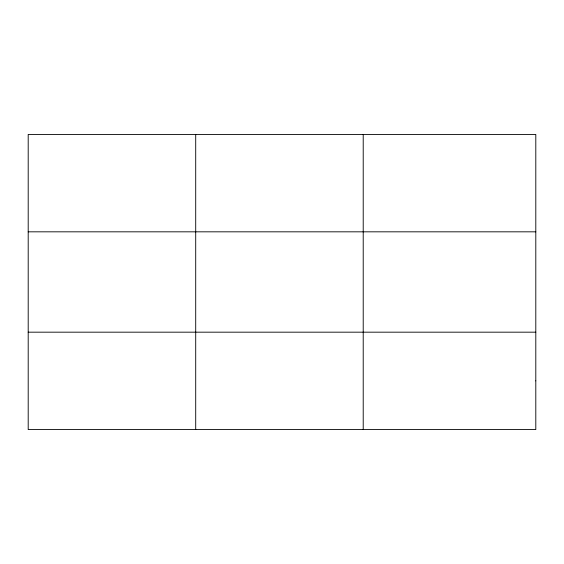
<?xml version="1.0" encoding="UTF-8"?>
<svg xmlns="http://www.w3.org/2000/svg" width="564" height="564" viewBox="0 0 564 564"><rect width="100%" height="100%" fill="white"/><g stroke="black" fill="none" stroke-linecap="round" stroke-linejoin="round"><path stroke-width="0.85" d="M195.708 429.564L195.708 134.436M363.216 429.564L363.216 134.436M28.2 231.825L535.8 231.825M28.2 332.175L535.8 332.175M535.8 380.869L535.8 429.564L28.2 429.564L28.2 134.436L535.8 134.436L535.8 380.869"/></g></svg>
